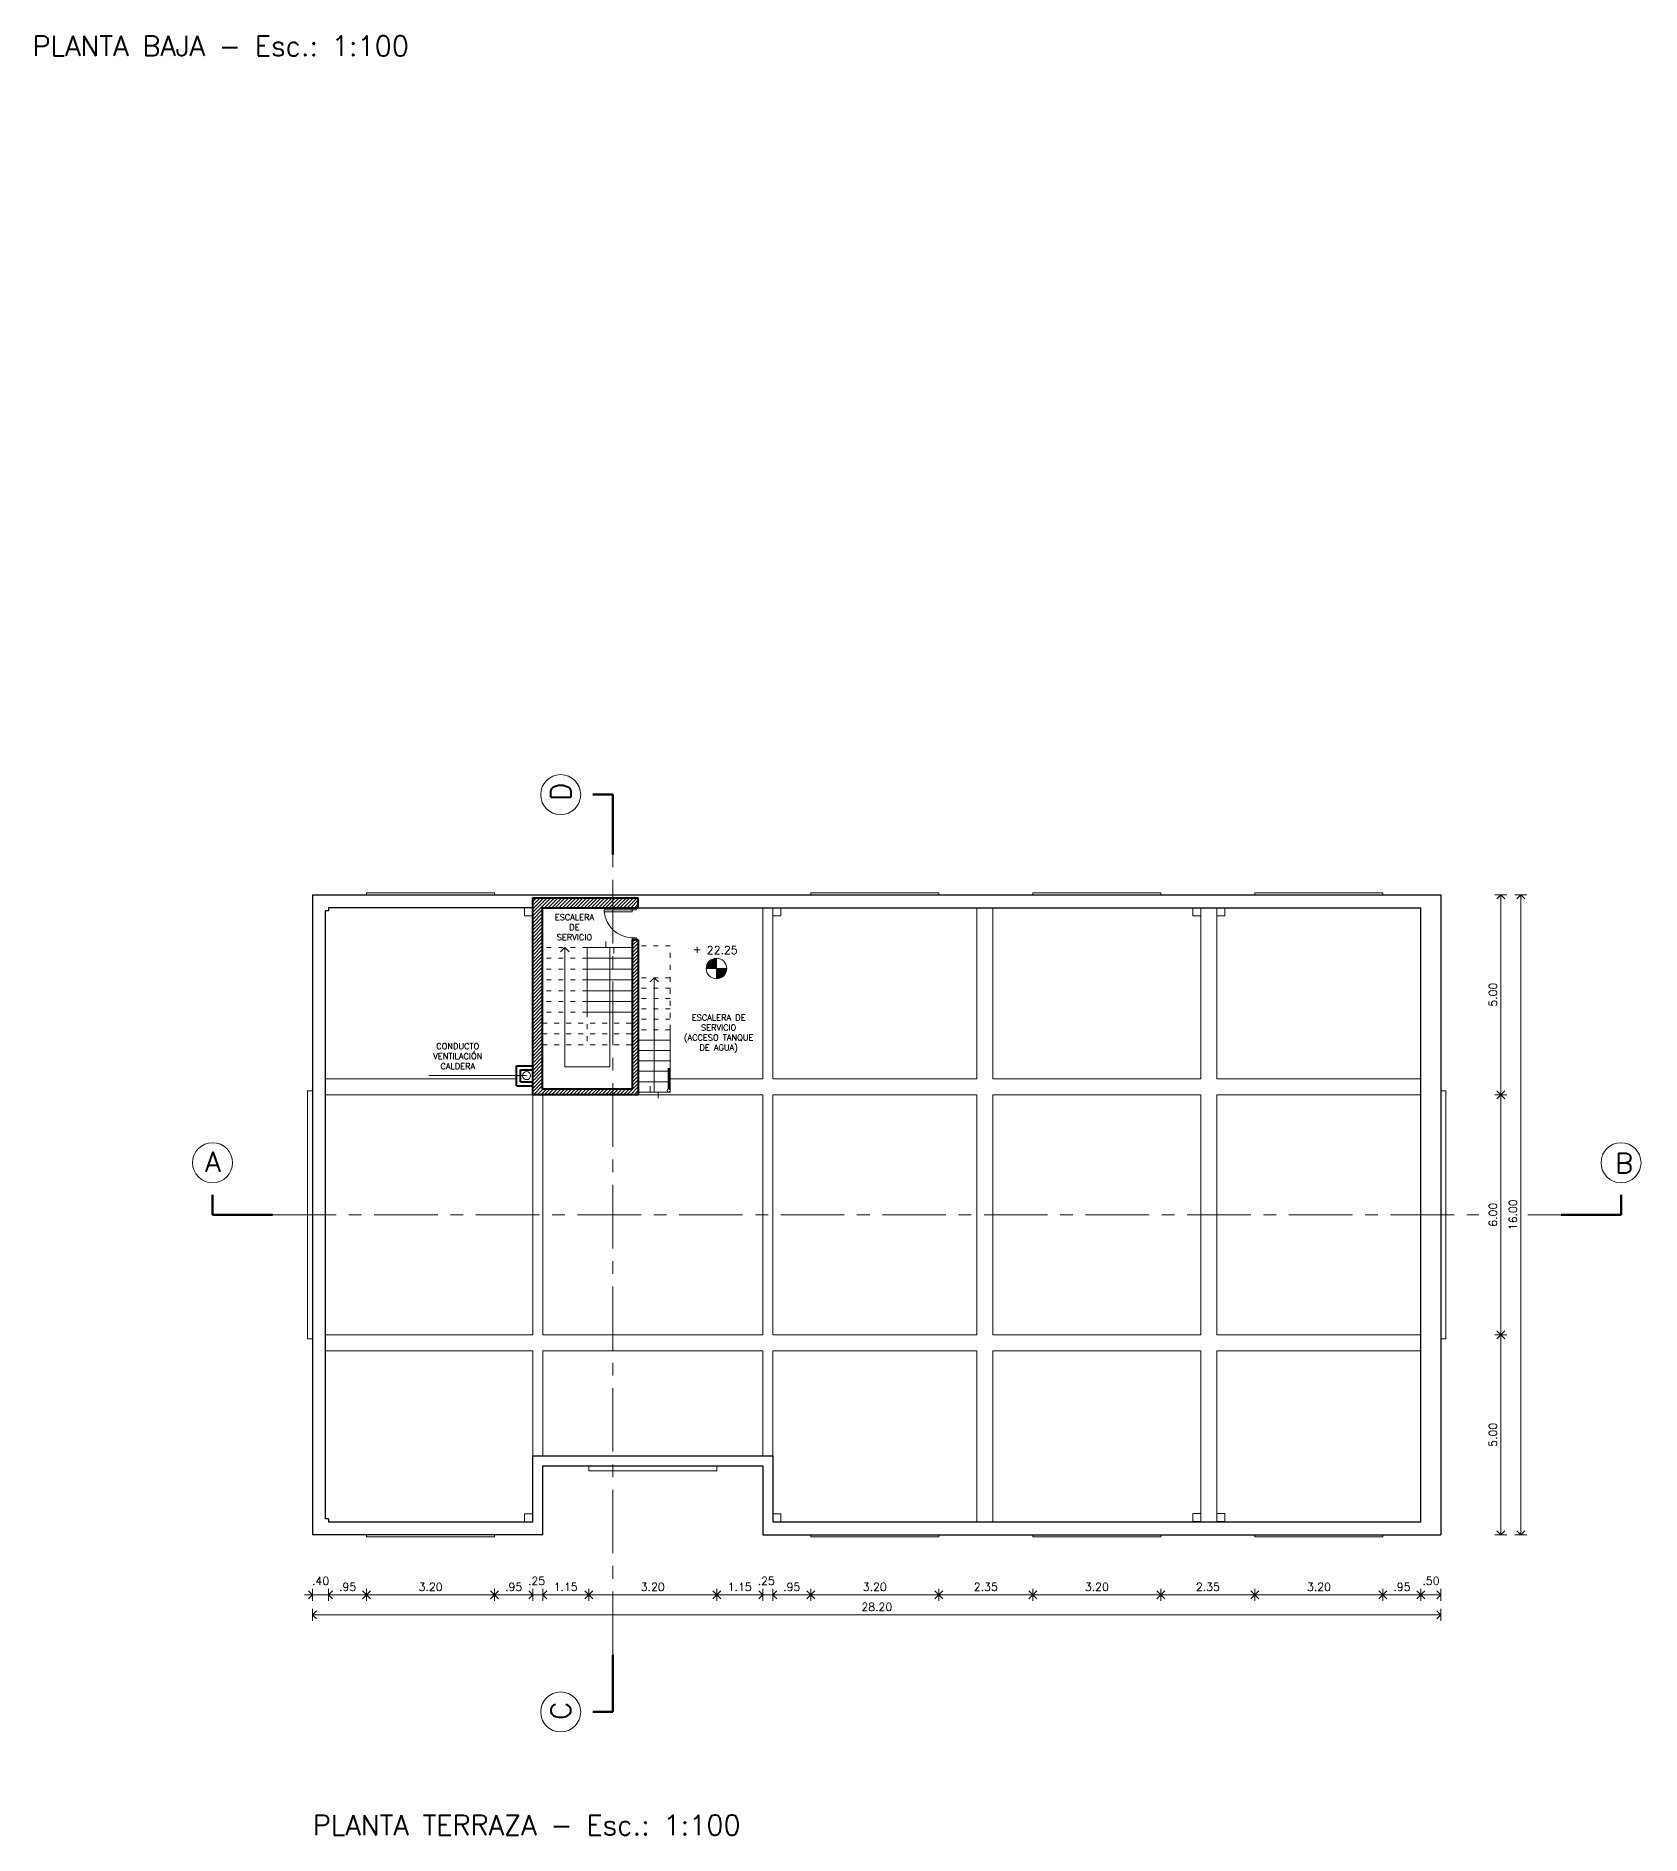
# Model space of a CAD drawing. Extents: x 1018 to 1352, y -109 to 175.
# Drawn here: x 1022.73 to 1062.85, y 55.78 to 100.74 of the extents above; entities that cross this region are included whole.
import ezdxf

# ---------------------------------------------------------------- set-up
doc = ezdxf.new("R2010")
doc.units = 0
doc.header["$LTSCALE"] = 0.5
doc.linetypes.add('ACAD_ISO03W100', pattern=[30, 12, -18])
doc.linetypes.add('CENTER', pattern=[50.8, 31.75, -6.35, 6.35, -6.35])
doc.layers.get('0').update_dxf_attribs({"linetype": 'CONTINUOUS'})
doc.layers.get('Defpoints').update_dxf_attribs({"linetype": 'CONTINUOUS'})
for name, color, linetype, lineweight in [('Acotaciones', 9, 'CONTINUOUS', 9), ('Carpintería', 55, 'CONTINUOUS', 20), ('Detalles 01', 8, 'CONTINUOUS', 9), ('Muros corte', 7, 'CONTINUOUS', 40), ('Muros vista', 253, 'CONTINUOUS', 25), ('Pisos', 252, 'CONTINUOUS', 18), ('Proyección', 4, 'ACAD_ISO03W100', 18), ('Punta 01', 6, 'CONTINUOUS', 9), ('Punta 015', 64, 'CONTINUOUS', 13), ('Punta 02', 11, 'CONTINUOUS', 20), ('Punta 05', 52, 'CONTINUOUS', 50), ('Tratamiento pisos', 251, 'CONTINUOUS', 9), ('Vidrios', 147, 'CONTINUOUS', 13)]:
    doc.layers.add(name, color=color, linetype=linetype, lineweight=lineweight)
doc.styles.add('Texto 1.5 mm', font='simplex.shx', dxfattribs={"height": 0.15})
doc.styles.add('Texto 2 mm', font='simplex.shx', dxfattribs={"height": 0.2})
doc.styles.add('Texto 5 mm', font='simplex.shx', dxfattribs={"height": 0.5})
doc.dimstyles.new('Primera línea', dxfattribs={"dimscale": 0, "dimtxt": 0.2, "dimasz": 0.2, "dimexe": 0.15, "dimexo": 0, "dimgap": 0.1, "dimtad": 1, "dimzin": 4, "dimdsep": 46, "dimtxsty": 'Texto 2 mm', "dimblk": 'OPEN90', "dimcen": 2.5, "dimclrd": 256, "dimclre": 256, "dimclrt": 256, "dimadec": 0, "dimazin": 0, "dimtfac": 1, "dimtmove": 2, "dimatfit": 3, "dimldrblk": 'OPEN90', "dimfxl": 1, "dimtolj": 1, "dimtzin": 0, "dimlwd": -1, "dimlwe": -1, "dimarcsym": 0})
doc.dimstyles.new('Segunda línea', dxfattribs={"dimscale": 0, "dimtxt": 0.2, "dimasz": 0.2, "dimexe": 0.15, "dimexo": 0.5, "dimgap": 0.1, "dimtad": 1, "dimzin": 4, "dimdsep": 46, "dimtxsty": 'Texto 2 mm', "dimblk": 'OPEN90', "dimcen": 2.5, "dimclrd": 256, "dimclre": 256, "dimclrt": 256, "dimadec": 0, "dimazin": 0, "dimtfac": 1, "dimtmove": 2, "dimatfit": 3, "dimldrblk": 'OPEN90', "dimfxl": 1, "dimtolj": 1, "dimtzin": 0, "dimlwd": -1, "dimlwe": -1, "dimarcsym": 0})

# ---------------------------------------------------------------- blocks, each defined once
blk = doc.blocks.new('_Open90')
at = {"color": 0, "linetype": 'ByBlock', "lineweight": -2}
for p, q in [((0, 0), (-1, 0)), ((-0.5, 0.5), (0, 0)), ((0, 0), (-0.5, -0.5))]:
    blk.add_line(p, q, dxfattribs=at)
blk = doc.blocks.new('*D53')
at = {"layer": 'Acotaciones', "transparency": 16777216}
for p, q in [((1059.196, 68.28), (1059.496, 68.28)), ((1059.346, 63.48), (1059.346, 68.08)), ((1059.196, 63.28), (1059.496, 63.28))]:
    blk.add_line(p, q, dxfattribs=at)
at = {"layer": 'Defpoints', "color": 0, "transparency": 16777216}
for p in [(1059.196, 68.28), (1059.346, 68.28), (1059.196, 63.28)]:
    blk.add_point(p, dxfattribs=at)
at = {"layer": 'Acotaciones', "transparency": 16777216, "xscale": 0.2, "yscale": 0.2, "zscale": 0.2}
for p, rotation in [((1059.346, 68.28), 90), ((1059.346, 63.28), 270)]:
    blk.add_blockref('_Open90', p, dxfattribs=dict(at, rotation=rotation))
at = {"layer": 'Acotaciones', "transparency": 16777216, "insert": (1059.146, 65.78), "char_height": 0.2, "attachment_point": 5, "rotation": 90, "style": 'Texto 2 mm'}
blk.add_mtext('\\A1;5.00', dxfattribs=at)
blk = doc.blocks.new('*D54')
at = {"layer": 'Acotaciones', "transparency": 16777216}
for p, q in [((1059.196, 74.28), (1059.496, 74.28)), ((1059.346, 68.48), (1059.346, 74.08)), ((1059.196, 68.28), (1059.496, 68.28))]:
    blk.add_line(p, q, dxfattribs=at)
at = {"layer": 'Defpoints', "color": 0, "transparency": 16777216}
for p in [(1059.196, 74.28), (1059.346, 74.28), (1059.196, 68.28)]:
    blk.add_point(p, dxfattribs=at)
at = {"layer": 'Acotaciones', "transparency": 16777216, "xscale": 0.2, "yscale": 0.2, "zscale": 0.2}
for p, rotation in [((1059.346, 74.28), 90), ((1059.346, 68.28), 270)]:
    blk.add_blockref('_Open90', p, dxfattribs=dict(at, rotation=rotation))
at = {"layer": 'Acotaciones', "transparency": 16777216, "insert": (1059.146, 71.28), "char_height": 0.2, "attachment_point": 5, "rotation": 90, "style": 'Texto 2 mm'}
blk.add_mtext('\\A1;6.00', dxfattribs=at)
blk = doc.blocks.new('*D55')
at = {"layer": 'Acotaciones', "transparency": 16777216}
for p, q in [((1059.196, 79.28), (1059.496, 79.28)), ((1059.346, 74.48), (1059.346, 79.08)), ((1059.196, 74.28), (1059.496, 74.28))]:
    blk.add_line(p, q, dxfattribs=at)
at = {"layer": 'Defpoints', "color": 0, "transparency": 16777216}
for p in [(1059.196, 79.28), (1059.346, 79.28), (1059.196, 74.28)]:
    blk.add_point(p, dxfattribs=at)
at = {"layer": 'Acotaciones', "transparency": 16777216, "xscale": 0.2, "yscale": 0.2, "zscale": 0.2}
for p, rotation in [((1059.346, 79.28), 90), ((1059.346, 74.28), 270)]:
    blk.add_blockref('_Open90', p, dxfattribs=dict(at, rotation=rotation))
at = {"layer": 'Acotaciones', "transparency": 16777216, "insert": (1059.146, 76.78), "char_height": 0.2, "attachment_point": 5, "rotation": 90, "style": 'Texto 2 mm'}
blk.add_mtext('\\A1;5.00', dxfattribs=at)
blk = doc.blocks.new('*D56')
at = {"layer": 'Acotaciones', "transparency": 16777216}
for p, q in [((1059.696, 79.28), (1059.996, 79.28)), ((1059.846, 63.48), (1059.846, 79.08)), ((1059.696, 63.28), (1059.996, 63.28))]:
    blk.add_line(p, q, dxfattribs=at)
at = {"layer": 'Defpoints', "color": 0, "transparency": 16777216}
for p in [(1059.196, 79.28), (1059.846, 79.28), (1059.196, 63.28)]:
    blk.add_point(p, dxfattribs=at)
at = {"layer": 'Acotaciones', "transparency": 16777216, "xscale": 0.2, "yscale": 0.2, "zscale": 0.2}
for p, rotation in [((1059.846, 79.28), 90), ((1059.846, 63.28), 270)]:
    blk.add_blockref('_Open90', p, dxfattribs=dict(at, rotation=rotation))
at = {"layer": 'Acotaciones', "transparency": 16777216, "insert": (1059.646, 71.28), "char_height": 0.2, "attachment_point": 5, "rotation": 90, "style": 'Texto 2 mm'}
blk.add_mtext('\\A1;16.00', dxfattribs=at)
blk = doc.blocks.new('*D57')
at = {"layer": 'Acotaciones', "transparency": 16777216}
for p, q in [((1030.046, 61.93), (1030.046, 61.63)), ((1030.246, 61.78), (1030.796, 61.78)), ((1030.996, 61.93), (1030.996, 61.63))]:
    blk.add_line(p, q, dxfattribs=at)
at = {"layer": 'Defpoints', "color": 0, "transparency": 16777216}
for p in [(1030.046, 61.93), (1030.996, 61.93), (1030.996, 61.78)]:
    blk.add_point(p, dxfattribs=at)
at = {"layer": 'Acotaciones', "transparency": 16777216, "xscale": 0.2, "yscale": 0.2, "zscale": 0.2, "rotation": 180}
blk.add_blockref('_Open90', (1030.046, 61.78), dxfattribs=at)
at = {"layer": 'Acotaciones', "transparency": 16777216, "xscale": 0.2, "yscale": 0.2, "zscale": 0.2}
blk.add_blockref('_Open90', (1030.996, 61.78), dxfattribs=at)
at = {"layer": 'Acotaciones', "transparency": 16777216, "insert": (1030.521, 61.98), "char_height": 0.2, "attachment_point": 5, "style": 'Texto 2 mm'}
blk.add_mtext('\\A1;.95', dxfattribs=at)
blk = doc.blocks.new('*D58')
at = {"layer": 'Acotaciones', "transparency": 16777216}
for p, q in [((1030.996, 61.93), (1030.996, 61.63)), ((1031.196, 61.78), (1033.996, 61.78)), ((1034.196, 61.93), (1034.196, 61.63))]:
    blk.add_line(p, q, dxfattribs=at)
at = {"layer": 'Defpoints', "color": 0, "transparency": 16777216}
for p in [(1030.996, 61.93), (1034.196, 61.93), (1034.196, 61.78)]:
    blk.add_point(p, dxfattribs=at)
at = {"layer": 'Acotaciones', "transparency": 16777216, "xscale": 0.2, "yscale": 0.2, "zscale": 0.2, "rotation": 180}
blk.add_blockref('_Open90', (1030.996, 61.78), dxfattribs=at)
at = {"layer": 'Acotaciones', "transparency": 16777216, "xscale": 0.2, "yscale": 0.2, "zscale": 0.2}
blk.add_blockref('_Open90', (1034.196, 61.78), dxfattribs=at)
at = {"layer": 'Acotaciones', "transparency": 16777216, "insert": (1032.596, 61.98), "char_height": 0.2, "attachment_point": 5, "style": 'Texto 2 mm'}
blk.add_mtext('\\A1;3.20', dxfattribs=at)
blk = doc.blocks.new('*D59')
at = {"layer": 'Acotaciones', "transparency": 16777216}
for p, q in [((1034.196, 61.93), (1034.196, 61.63)), ((1034.396, 61.78), (1034.946, 61.78)), ((1035.146, 61.93), (1035.146, 61.63))]:
    blk.add_line(p, q, dxfattribs=at)
at = {"layer": 'Defpoints', "color": 0, "transparency": 16777216}
for p in [(1034.196, 61.93), (1035.146, 61.93), (1035.146, 61.78)]:
    blk.add_point(p, dxfattribs=at)
at = {"layer": 'Acotaciones', "transparency": 16777216, "xscale": 0.2, "yscale": 0.2, "zscale": 0.2, "rotation": 180}
blk.add_blockref('_Open90', (1034.196, 61.78), dxfattribs=at)
at = {"layer": 'Acotaciones', "transparency": 16777216, "xscale": 0.2, "yscale": 0.2, "zscale": 0.2}
blk.add_blockref('_Open90', (1035.146, 61.78), dxfattribs=at)
at = {"layer": 'Acotaciones', "transparency": 16777216, "insert": (1034.671, 61.98), "char_height": 0.2, "attachment_point": 5, "style": 'Texto 2 mm'}
blk.add_mtext('\\A1;.95', dxfattribs=at)
blk = doc.blocks.new('*D60')
at = {"layer": 'Acotaciones', "transparency": 16777216}
for p, q in [((1035.396, 61.93), (1035.396, 61.63)), ((1035.596, 61.78), (1036.346, 61.78)), ((1036.546, 61.93), (1036.546, 61.63))]:
    blk.add_line(p, q, dxfattribs=at)
at = {"layer": 'Defpoints', "color": 0, "transparency": 16777216}
for p in [(1035.396, 61.93), (1036.546, 61.93), (1036.546, 61.78)]:
    blk.add_point(p, dxfattribs=at)
at = {"layer": 'Acotaciones', "transparency": 16777216, "xscale": 0.2, "yscale": 0.2, "zscale": 0.2, "rotation": 180}
blk.add_blockref('_Open90', (1035.396, 61.78), dxfattribs=at)
at = {"layer": 'Acotaciones', "transparency": 16777216, "xscale": 0.2, "yscale": 0.2, "zscale": 0.2}
blk.add_blockref('_Open90', (1036.546, 61.78), dxfattribs=at)
at = {"layer": 'Acotaciones', "transparency": 16777216, "insert": (1035.971, 61.98), "char_height": 0.2, "attachment_point": 5, "style": 'Texto 2 mm'}
blk.add_mtext('\\A1;1.15', dxfattribs=at)
blk = doc.blocks.new('*D61')
at = {"layer": 'Acotaciones', "transparency": 16777216}
for p, q in [((1036.546, 61.93), (1036.546, 61.63)), ((1036.746, 61.78), (1039.546, 61.78)), ((1039.746, 61.93), (1039.746, 61.63))]:
    blk.add_line(p, q, dxfattribs=at)
at = {"layer": 'Defpoints', "color": 0, "transparency": 16777216}
for p in [(1036.546, 61.93), (1039.746, 61.93), (1039.746, 61.78)]:
    blk.add_point(p, dxfattribs=at)
at = {"layer": 'Acotaciones', "transparency": 16777216, "xscale": 0.2, "yscale": 0.2, "zscale": 0.2, "rotation": 180}
blk.add_blockref('_Open90', (1036.546, 61.78), dxfattribs=at)
at = {"layer": 'Acotaciones', "transparency": 16777216, "xscale": 0.2, "yscale": 0.2, "zscale": 0.2}
blk.add_blockref('_Open90', (1039.746, 61.78), dxfattribs=at)
at = {"layer": 'Acotaciones', "transparency": 16777216, "insert": (1038.146, 61.98), "char_height": 0.2, "attachment_point": 5, "style": 'Texto 2 mm'}
blk.add_mtext('\\A1;3.20', dxfattribs=at)
blk = doc.blocks.new('*D62')
at = {"layer": 'Acotaciones', "transparency": 16777216}
for p, q in [((1039.746, 61.93), (1039.746, 61.63)), ((1039.946, 61.78), (1040.696, 61.78)), ((1040.896, 61.93), (1040.896, 61.63))]:
    blk.add_line(p, q, dxfattribs=at)
at = {"layer": 'Defpoints', "color": 0, "transparency": 16777216}
for p in [(1039.746, 61.93), (1040.896, 61.93), (1040.896, 61.78)]:
    blk.add_point(p, dxfattribs=at)
at = {"layer": 'Acotaciones', "transparency": 16777216, "xscale": 0.2, "yscale": 0.2, "zscale": 0.2, "rotation": 180}
blk.add_blockref('_Open90', (1039.746, 61.78), dxfattribs=at)
at = {"layer": 'Acotaciones', "transparency": 16777216, "xscale": 0.2, "yscale": 0.2, "zscale": 0.2}
blk.add_blockref('_Open90', (1040.896, 61.78), dxfattribs=at)
at = {"layer": 'Acotaciones', "transparency": 16777216, "insert": (1040.321, 61.98), "char_height": 0.2, "attachment_point": 5, "style": 'Texto 2 mm'}
blk.add_mtext('\\A1;1.15', dxfattribs=at)
blk = doc.blocks.new('*D63')
at = {"layer": 'Acotaciones', "transparency": 16777216}
for p, q in [((1041.146, 61.93), (1041.146, 61.63)), ((1041.346, 61.78), (1041.896, 61.78)), ((1042.096, 61.93), (1042.096, 61.63))]:
    blk.add_line(p, q, dxfattribs=at)
at = {"layer": 'Defpoints', "color": 0, "transparency": 16777216}
for p in [(1041.146, 61.93), (1042.096, 61.93), (1042.096, 61.78)]:
    blk.add_point(p, dxfattribs=at)
at = {"layer": 'Acotaciones', "transparency": 16777216, "xscale": 0.2, "yscale": 0.2, "zscale": 0.2, "rotation": 180}
blk.add_blockref('_Open90', (1041.146, 61.78), dxfattribs=at)
at = {"layer": 'Acotaciones', "transparency": 16777216, "xscale": 0.2, "yscale": 0.2, "zscale": 0.2}
blk.add_blockref('_Open90', (1042.096, 61.78), dxfattribs=at)
at = {"layer": 'Acotaciones', "transparency": 16777216, "insert": (1041.621, 61.98), "char_height": 0.2, "attachment_point": 5, "style": 'Texto 2 mm'}
blk.add_mtext('\\A1;.95', dxfattribs=at)
blk = doc.blocks.new('*D64')
at = {"layer": 'Acotaciones', "transparency": 16777216}
for p, q in [((1042.096, 61.93), (1042.096, 61.63)), ((1042.296, 61.78), (1045.096, 61.78)), ((1045.296, 61.93), (1045.296, 61.63))]:
    blk.add_line(p, q, dxfattribs=at)
at = {"layer": 'Defpoints', "color": 0, "transparency": 16777216}
for p in [(1042.096, 61.93), (1045.296, 61.93), (1045.296, 61.78)]:
    blk.add_point(p, dxfattribs=at)
at = {"layer": 'Acotaciones', "transparency": 16777216, "xscale": 0.2, "yscale": 0.2, "zscale": 0.2, "rotation": 180}
blk.add_blockref('_Open90', (1042.096, 61.78), dxfattribs=at)
at = {"layer": 'Acotaciones', "transparency": 16777216, "xscale": 0.2, "yscale": 0.2, "zscale": 0.2}
blk.add_blockref('_Open90', (1045.296, 61.78), dxfattribs=at)
at = {"layer": 'Acotaciones', "transparency": 16777216, "insert": (1043.696, 61.98), "char_height": 0.2, "attachment_point": 5, "style": 'Texto 2 mm'}
blk.add_mtext('\\A1;3.20', dxfattribs=at)
blk = doc.blocks.new('*D65')
at = {"layer": 'Acotaciones', "transparency": 16777216}
for p, q in [((1045.296, 61.93), (1045.296, 61.63)), ((1045.496, 61.78), (1047.446, 61.78)), ((1047.646, 61.93), (1047.646, 61.63))]:
    blk.add_line(p, q, dxfattribs=at)
at = {"layer": 'Defpoints', "color": 0, "transparency": 16777216}
for p in [(1045.296, 61.93), (1047.646, 61.93), (1047.646, 61.78)]:
    blk.add_point(p, dxfattribs=at)
at = {"layer": 'Acotaciones', "transparency": 16777216, "xscale": 0.2, "yscale": 0.2, "zscale": 0.2, "rotation": 180}
blk.add_blockref('_Open90', (1045.296, 61.78), dxfattribs=at)
at = {"layer": 'Acotaciones', "transparency": 16777216, "xscale": 0.2, "yscale": 0.2, "zscale": 0.2}
blk.add_blockref('_Open90', (1047.646, 61.78), dxfattribs=at)
at = {"layer": 'Acotaciones', "transparency": 16777216, "insert": (1046.471, 61.98), "char_height": 0.2, "attachment_point": 5, "style": 'Texto 2 mm'}
blk.add_mtext('\\A1;2.35', dxfattribs=at)
blk = doc.blocks.new('*D66')
at = {"layer": 'Acotaciones', "transparency": 16777216}
for p, q in [((1047.646, 61.93), (1047.646, 61.63)), ((1047.846, 61.78), (1050.646, 61.78)), ((1050.846, 61.93), (1050.846, 61.63))]:
    blk.add_line(p, q, dxfattribs=at)
at = {"layer": 'Defpoints', "color": 0, "transparency": 16777216}
for p in [(1047.646, 61.93), (1050.846, 61.93), (1050.846, 61.78)]:
    blk.add_point(p, dxfattribs=at)
at = {"layer": 'Acotaciones', "transparency": 16777216, "xscale": 0.2, "yscale": 0.2, "zscale": 0.2, "rotation": 180}
blk.add_blockref('_Open90', (1047.646, 61.78), dxfattribs=at)
at = {"layer": 'Acotaciones', "transparency": 16777216, "xscale": 0.2, "yscale": 0.2, "zscale": 0.2}
blk.add_blockref('_Open90', (1050.846, 61.78), dxfattribs=at)
at = {"layer": 'Acotaciones', "transparency": 16777216, "insert": (1049.246, 61.98), "char_height": 0.2, "attachment_point": 5, "style": 'Texto 2 mm'}
blk.add_mtext('\\A1;3.20', dxfattribs=at)
blk = doc.blocks.new('*D67')
at = {"layer": 'Acotaciones', "transparency": 16777216}
for p, q in [((1053.196, 61.93), (1053.196, 61.63)), ((1053.396, 61.78), (1056.196, 61.78)), ((1056.396, 61.93), (1056.396, 61.63))]:
    blk.add_line(p, q, dxfattribs=at)
at = {"layer": 'Defpoints', "color": 0, "transparency": 16777216}
for p in [(1053.196, 61.93), (1056.396, 61.93), (1056.396, 61.78)]:
    blk.add_point(p, dxfattribs=at)
at = {"layer": 'Acotaciones', "transparency": 16777216, "xscale": 0.2, "yscale": 0.2, "zscale": 0.2, "rotation": 180}
blk.add_blockref('_Open90', (1053.196, 61.78), dxfattribs=at)
at = {"layer": 'Acotaciones', "transparency": 16777216, "xscale": 0.2, "yscale": 0.2, "zscale": 0.2}
blk.add_blockref('_Open90', (1056.396, 61.78), dxfattribs=at)
at = {"layer": 'Acotaciones', "transparency": 16777216, "insert": (1054.796, 61.98), "char_height": 0.2, "attachment_point": 5, "style": 'Texto 2 mm'}
blk.add_mtext('\\A1;3.20', dxfattribs=at)
blk = doc.blocks.new('*D68')
at = {"layer": 'Acotaciones', "transparency": 16777216}
for p, q in [((1056.396, 61.93), (1056.396, 61.63)), ((1056.596, 61.78), (1057.146, 61.78)), ((1057.346, 61.93), (1057.346, 61.63))]:
    blk.add_line(p, q, dxfattribs=at)
at = {"layer": 'Defpoints', "color": 0, "transparency": 16777216}
for p in [(1056.396, 61.93), (1057.346, 61.93), (1057.346, 61.78)]:
    blk.add_point(p, dxfattribs=at)
at = {"layer": 'Acotaciones', "transparency": 16777216, "xscale": 0.2, "yscale": 0.2, "zscale": 0.2, "rotation": 180}
blk.add_blockref('_Open90', (1056.396, 61.78), dxfattribs=at)
at = {"layer": 'Acotaciones', "transparency": 16777216, "xscale": 0.2, "yscale": 0.2, "zscale": 0.2}
blk.add_blockref('_Open90', (1057.346, 61.78), dxfattribs=at)
at = {"layer": 'Acotaciones', "transparency": 16777216, "insert": (1056.871, 61.98), "char_height": 0.2, "attachment_point": 5, "style": 'Texto 2 mm'}
blk.add_mtext('\\A1;.95', dxfattribs=at)
blk = doc.blocks.new('*D69')
at = {"layer": 'Acotaciones', "transparency": 16777216}
for p, q in [((1029.646, 61.43), (1029.646, 61.13)), ((1029.846, 61.28), (1057.646, 61.28)), ((1057.846, 61.43), (1057.846, 61.13))]:
    blk.add_line(p, q, dxfattribs=at)
at = {"layer": 'Defpoints', "color": 0, "transparency": 16777216}
for p in [(1029.646, 61.93), (1057.846, 61.93), (1057.846, 61.28)]:
    blk.add_point(p, dxfattribs=at)
at = {"layer": 'Acotaciones', "transparency": 16777216, "xscale": 0.2, "yscale": 0.2, "zscale": 0.2, "rotation": 180}
blk.add_blockref('_Open90', (1029.646, 61.28), dxfattribs=at)
at = {"layer": 'Acotaciones', "transparency": 16777216, "xscale": 0.2, "yscale": 0.2, "zscale": 0.2}
blk.add_blockref('_Open90', (1057.846, 61.28), dxfattribs=at)
at = {"layer": 'Acotaciones', "transparency": 16777216, "insert": (1043.746, 61.48), "char_height": 0.2, "attachment_point": 5, "style": 'Texto 2 mm'}
blk.add_mtext('\\A1;28.20', dxfattribs=at)
blk = doc.blocks.new('*D70')
at = {"layer": 'Acotaciones', "transparency": 16777216}
for p, q in [((1050.846, 61.93), (1050.846, 61.63)), ((1051.046, 61.78), (1052.996, 61.78)), ((1053.196, 61.93), (1053.196, 61.63))]:
    blk.add_line(p, q, dxfattribs=at)
at = {"layer": 'Defpoints', "color": 0, "transparency": 16777216}
for p in [(1050.846, 61.93), (1053.196, 61.93), (1053.196, 61.78)]:
    blk.add_point(p, dxfattribs=at)
at = {"layer": 'Acotaciones', "transparency": 16777216, "xscale": 0.2, "yscale": 0.2, "zscale": 0.2, "rotation": 180}
blk.add_blockref('_Open90', (1050.846, 61.78), dxfattribs=at)
at = {"layer": 'Acotaciones', "transparency": 16777216, "xscale": 0.2, "yscale": 0.2, "zscale": 0.2}
blk.add_blockref('_Open90', (1053.196, 61.78), dxfattribs=at)
at = {"layer": 'Acotaciones', "transparency": 16777216, "insert": (1052.021, 61.98), "char_height": 0.2, "attachment_point": 5, "style": 'Texto 2 mm'}
blk.add_mtext('\\A1;2.35', dxfattribs=at)

msp = doc.modelspace()

# ---------------------------------------------------------------- hatches: boundary and pattern name
at = {"layer": 'Detalles 01'}
h = msp.add_hatch(dxfattribs=at)
h.set_pattern_fill('ANSI31,_O', color=256, scale=0.02)
h.set_pattern_definition([(45, (0, 0), (-0.0449012806, 0.0449012806), [])])
h.paths.add_polyline_path([(1035.386, 78.955), (1037.146, 78.955), (1037.146, 79.205), (1035.146, 79.205), (1035.146, 74.28), (1037.146, 74.28), (1037.146, 74.43), (1035.386, 74.43)])
h.paths.add_polyline_path([(1037.786, 78.955), (1037.786, 79.205), (1037.146, 79.205), (1037.146, 78.955)])
h.paths.add_polyline_path([(1037.786, 78.155), (1037.636, 78.155), (1037.636, 74.43), (1037.146, 74.43), (1037.146, 74.28), (1037.786, 74.28)])
at = {"layer": 'Vidrios', "linetype": 'Continuous'}
h = msp.add_hatch(color=256, dxfattribs=at)
h.paths.add_polyline_path([(1039.739, 77.691, 0.414214), (1039.483, 77.435), (1039.739, 77.435)])
h.paths.add_polyline_path([(1039.996, 77.435), (1039.739, 77.435), (1039.739, 77.178, 0.414214)])

# ---------------------------------------------------------------- linework, layer by layer
at = {"layer": 'Acotaciones'}
for p, q in [((1038.586, 74.345), (1038.586, 75.905)), ((1030.046, 61.78), (1029.446, 61.78)), ((1029.546, 61.88), (1029.646, 61.78)), ((1029.646, 61.78), (1029.546, 61.68)), ((1029.646, 61.93), (1029.646, 61.63)), ((1035.146, 61.78), (1035.646, 61.78)), ((1040.646, 61.78), (1041.146, 61.78)), ((1057.346, 61.93), (1057.346, 61.63)), ((1057.346, 61.78), (1057.446, 61.88)), ((1057.346, 61.78), (1057.846, 61.78)), ((1057.446, 61.68), (1057.346, 61.78)), ((1057.846, 61.78), (1057.746, 61.88)), ((1057.746, 61.68), (1057.846, 61.78)), ((1057.846, 61.93), (1057.846, 61.63))]:
    msp.add_line(p, q, dxfattribs=at)
at = {"layer": 'Carpintería'}
for p, q in [((1030.996, 79.33), (1034.196, 79.33)), ((1030.996, 79.33), (1030.996, 79.28)), ((1034.196, 79.33), (1034.196, 79.28)), ((1042.096, 79.33), (1045.296, 79.33)), ((1042.096, 79.33), (1042.096, 79.28)), ((1045.296, 79.33), (1045.296, 79.28)), ((1047.646, 79.33), (1050.846, 79.33)), ((1047.646, 79.33), (1047.646, 79.28)), ((1050.846, 79.33), (1050.846, 79.28)), ((1053.196, 79.33), (1056.396, 79.33)), ((1053.196, 79.33), (1053.196, 79.28)), ((1056.396, 79.33), (1056.396, 79.28)), ((1037.636, 78.905), (1036.936, 78.905)), ((1036.936, 78.905), (1036.936, 78.855)), ((1036.936, 78.855), (1037.636, 78.855)), ((1037.636, 78.905), (1037.636, 78.955)), ((1037.736, 78.905), (1037.636, 78.905)), ((1037.636, 78.855), (1037.636, 78.905)), ((1037.736, 78.905), (1037.736, 78.955)), ((1037.636, 78.205), (1037.736, 78.205)), ((1037.636, 78.205), (1037.636, 78.155)), ((1037.736, 78.205), (1037.736, 78.155)), ((1029.521, 74.38), (1029.521, 68.18)), ((1029.521, 74.38), (1029.646, 74.38)), ((1057.971, 74.38), (1057.846, 74.38)), ((1057.971, 74.38), (1057.971, 68.18)), ((1029.521, 68.18), (1029.646, 68.18)), ((1057.971, 68.18), (1057.846, 68.18)), ((1036.546, 64.88), (1036.546, 65.005)), ((1039.746, 64.88), (1036.546, 64.88)), ((1039.746, 64.88), (1039.746, 65.005)), ((1030.996, 63.23), (1030.996, 63.28)), ((1034.196, 63.23), (1030.996, 63.23)), ((1034.196, 63.23), (1034.196, 63.28)), ((1042.096, 63.23), (1042.096, 63.28)), ((1042.096, 63.23), (1045.296, 63.23)), ((1045.296, 63.23), (1045.296, 63.28)), ((1047.646, 63.23), (1047.646, 63.28)), ((1047.646, 63.23), (1050.846, 63.23)), ((1050.846, 63.23), (1050.846, 63.28)), ((1053.196, 63.23), (1053.196, 63.28)), ((1053.196, 63.23), (1056.396, 63.23)), ((1056.396, 63.23), (1056.396, 63.28))]:
    msp.add_line(p, q, dxfattribs=at)
at = {"layer": 'Detalles 01', "linetype": 'CENTER', "ltscale": 0.1}
for p, q in [((1037.146, 60.28), (1037.146, 80.28)), ((1028.646, 71.28), (1058.796, 71.28)), ((1060.014, 71.28), (1060.846, 71.28))]:
    msp.add_line(p, q, dxfattribs=at)
at = {"layer": 'Detalles 01'}
for p, q in [((1035.842, 77.854), (1035.948, 77.96)), ((1035.948, 77.96), (1035.948, 74.98)), ((1036.054, 77.854), (1035.948, 77.96)), ((1036.973, 78.11), (1036.973, 77.96)), ((1037.073, 77.96), (1037.073, 74.98)), ((1037.173, 77.96), (1037.173, 77.81)), ((1038.08, 77.099), (1038.186, 77.205)), ((1038.186, 74.345), (1038.186, 77.205)), ((1038.292, 77.099), (1038.186, 77.205)), ((1034.995, 74.757), (1032.548, 74.757)), ((1035.948, 74.98), (1037.073, 74.98)), ((1038.531, 74.422), (1038.531, 74.945)), ((1038.561, 74.422), (1038.561, 74.945)), ((1038.086, 74.345), (1038.086, 74.495)), ((1038.286, 74.195), (1038.286, 74.345))]:
    msp.add_line(p, q, dxfattribs=at)
msp.add_circle((1038.546, 74.385), 0.04, dxfattribs=at)
msp.add_arc((1037.637, 78.909), 0.703, 184.3593, 269.8829, dxfattribs=at)
at = {"layer": 'Muros corte'}
for p, q in [((1035.146, 79.205), (1037.786, 79.205)), ((1035.146, 74.28), (1035.146, 79.205)), ((1037.786, 78.955), (1037.786, 79.205)), ((1035.386, 78.955), (1037.786, 78.955)), ((1035.386, 78.955), (1035.386, 74.43)), ((1037.636, 78.155), (1037.636, 74.43)), ((1037.786, 78.155), (1037.636, 78.155)), ((1037.786, 78.155), (1037.786, 74.28)), ((1034.746, 75.005), (1035.146, 75.005)), ((1034.746, 74.505), (1034.746, 75.005)), ((1034.846, 74.905), (1035.146, 74.905)), ((1034.846, 74.605), (1034.846, 74.905)), ((1034.746, 74.505), (1035.146, 74.505)), ((1034.846, 74.605), (1035.146, 74.605)), ((1037.786, 74.28), (1035.146, 74.28)), ((1035.386, 74.43), (1037.636, 74.43))]:
    msp.add_line(p, q, dxfattribs=at)
at = {"layer": 'Muros vista'}
for p, q in [((1029.646, 79.28), (1029.646, 63.28)), ((1029.646, 79.28), (1057.846, 79.28)), ((1057.846, 79.28), (1057.846, 63.28)), ((1029.971, 63.68), (1029.971, 78.88)), ((1030.046, 78.88), (1029.971, 78.88)), ((1035.146, 78.955), (1030.046, 78.955)), ((1030.046, 78.955), (1030.046, 78.88)), ((1037.786, 78.955), (1057.346, 78.955)), ((1057.346, 63.605), (1057.346, 78.955)), ((1035.146, 65.255), (1041.146, 65.255)), ((1035.146, 63.605), (1035.146, 65.255)), ((1041.146, 65.255), (1041.146, 63.605)), ((1035.396, 65.005), (1040.896, 65.005)), ((1035.396, 63.28), (1035.396, 65.005)), ((1040.896, 65.005), (1040.896, 63.28)), ((1030.046, 63.68), (1029.971, 63.68)), ((1030.046, 63.68), (1030.046, 63.605)), ((1030.046, 63.605), (1035.146, 63.605)), ((1041.146, 63.605), (1057.346, 63.605)), ((1035.396, 63.28), (1029.646, 63.28)), ((1040.896, 63.28), (1057.846, 63.28))]:
    msp.add_line(p, q, dxfattribs=at)
at = {"layer": 'Pisos'}
for p, q in [((1036.511, 77.96), (1036.511, 76.34)), ((1036.511, 77.96), (1037.636, 77.96)), ((1036.511, 77.69), (1037.636, 77.69)), ((1036.511, 77.42), (1037.636, 77.42)), ((1036.511, 77.15), (1037.636, 77.15)), ((1036.511, 76.88), (1037.636, 76.88)), ((1036.511, 76.61), (1037.636, 76.61)), ((1036.511, 76.34), (1037.636, 76.34)), ((1038.586, 75.645), (1037.786, 75.645)), ((1038.586, 75.385), (1037.786, 75.385)), ((1038.586, 75.125), (1037.786, 75.125)), ((1038.531, 74.865), (1037.786, 74.865)), ((1038.586, 74.865), (1038.561, 74.865)), ((1038.561, 74.865), (1038.586, 74.865)), ((1038.531, 74.605), (1037.786, 74.605)), ((1038.586, 74.345), (1037.786, 74.345)), ((1038.586, 74.605), (1038.561, 74.605)), ((1038.561, 74.605), (1038.586, 74.605))]:
    msp.add_line(p, q, dxfattribs=at)
at = {"layer": 'Proyección', "ltscale": 0.02}
for p, q in [((1036.511, 77.96), (1035.386, 77.96)), ((1038.586, 78.005), (1037.786, 78.005)), ((1038.586, 75.905), (1038.586, 78.005)), ((1036.511, 77.69), (1035.386, 77.69)), ((1036.511, 77.42), (1035.386, 77.42)), ((1036.511, 77.15), (1035.386, 77.15)), ((1038.586, 77.205), (1037.786, 77.205)), ((1038.586, 76.945), (1037.786, 76.945)), ((1036.511, 76.88), (1035.386, 76.88)), ((1036.511, 76.61), (1035.386, 76.61)), ((1038.586, 76.685), (1037.786, 76.685)), ((1036.511, 76.34), (1035.386, 76.34)), ((1035.386, 76.07), (1037.636, 76.07)), ((1036.511, 76.34), (1036.511, 75.535)), ((1038.586, 76.425), (1037.786, 76.425)), ((1038.586, 76.165), (1037.786, 76.165)), ((1035.386, 75.8), (1037.636, 75.8)), ((1038.586, 75.905), (1037.786, 75.905)), ((1035.386, 75.53), (1037.636, 75.53))]:
    msp.add_line(p, q, dxfattribs=at)
at = {"layer": 'Punta 01', "linetype": 'Continuous'}
for p, q in [((1039.178, 77.901), (1039.328, 77.901)), ((1039.253, 77.826), (1039.253, 77.976))]:
    msp.add_line(p, q, dxfattribs=at)
at = {"layer": 'Punta 015', "linetype": 'Continuous'}
for p, q in [((1039.483, 77.435), (1039.996, 77.435)), ((1039.739, 77.691), (1039.739, 77.178))]:
    msp.add_line(p, q, dxfattribs=at)
msp.add_circle((1039.739, 77.435), 0.257, dxfattribs=at)
at = {"layer": 'Punta 02'}
for points in [[(1034.946, 78.955), (1035.146, 78.955), (1035.146, 78.755), (1034.946, 78.755), (1034.946, 78.955)], [(1041.146, 78.955), (1041.346, 78.955), (1041.346, 78.755), (1041.146, 78.755), (1041.146, 78.955)], [(1051.646, 78.955), (1051.846, 78.955), (1051.846, 78.755), (1051.646, 78.755), (1051.646, 78.955)], [(1052.246, 78.955), (1052.446, 78.955), (1052.446, 78.755), (1052.246, 78.755), (1052.246, 78.955)], [(1034.946, 63.805), (1035.146, 63.805), (1035.146, 63.605), (1034.946, 63.605), (1034.946, 63.805)], [(1041.146, 63.805), (1041.346, 63.805), (1041.346, 63.605), (1041.146, 63.605), (1041.146, 63.805)], [(1051.646, 63.811), (1051.846, 63.811), (1051.846, 63.611), (1051.646, 63.611), (1051.646, 63.811)], [(1052.246, 63.811), (1052.446, 63.811), (1052.446, 63.611), (1052.246, 63.611), (1052.246, 63.811)]]:
    msp.add_lwpolyline(points, dxfattribs=at)
for centre, radius in [((1035.846, 81.78), 0.5), ((1034.995, 74.757), 0.1), ((1027.146, 72.58), 0.5), ((1062.346, 72.58), 0.5), ((1035.846, 58.855), 0.5)]:
    msp.add_circle(centre, radius, dxfattribs=at)
at = {"layer": 'Punta 05'}
for p, q in [((1037.146, 81.78), (1036.646, 81.78)), ((1037.146, 80.28), (1037.146, 81.78)), ((1027.146, 71.28), (1027.146, 71.78)), ((1062.346, 71.28), (1062.346, 71.78)), ((1028.646, 71.28), (1027.146, 71.28)), ((1060.846, 71.28), (1062.346, 71.28)), ((1037.146, 60.28), (1037.146, 58.855)), ((1037.146, 58.855), (1036.646, 58.855))]:
    msp.add_line(p, q, dxfattribs=at)
at = {"layer": 'Tratamiento pisos'}
for p, q in [((1040.896, 74.68), (1040.896, 78.955)), ((1041.146, 74.68), (1041.146, 78.955)), ((1046.246, 74.68), (1046.246, 78.955)), ((1046.646, 74.68), (1046.646, 78.955)), ((1051.846, 74.68), (1051.846, 78.955)), ((1052.246, 74.68), (1052.246, 78.955)), ((1029.971, 74.68), (1034.746, 74.68)), ((1038.586, 74.68), (1040.896, 74.68)), ((1041.146, 74.68), (1046.246, 74.68)), ((1046.646, 74.68), (1051.846, 74.68)), ((1052.246, 74.68), (1057.346, 74.68)), ((1029.971, 74.28), (1035.146, 74.28)), ((1035.146, 68.28), (1035.146, 74.28)), ((1035.396, 68.28), (1035.396, 74.28)), ((1037.786, 74.28), (1040.896, 74.28)), ((1040.896, 68.28), (1040.896, 74.28)), ((1041.146, 68.28), (1041.146, 74.28)), ((1041.146, 74.28), (1046.246, 74.28)), ((1046.246, 68.28), (1046.246, 74.28)), ((1046.646, 74.28), (1051.846, 74.28)), ((1046.646, 68.28), (1046.646, 74.28)), ((1051.846, 68.28), (1051.846, 74.28)), ((1052.246, 74.28), (1057.346, 74.28)), ((1052.246, 68.28), (1052.246, 74.28)), ((1029.971, 68.28), (1035.146, 68.28)), ((1035.396, 68.28), (1040.896, 68.28)), ((1041.146, 68.28), (1046.246, 68.28)), ((1046.646, 68.28), (1051.846, 68.28)), ((1052.246, 68.28), (1057.346, 68.28)), ((1029.971, 67.88), (1035.146, 67.88)), ((1035.146, 65.255), (1035.146, 67.88)), ((1035.396, 65.255), (1035.396, 67.88)), ((1035.396, 67.88), (1040.896, 67.88)), ((1040.896, 65.255), (1040.896, 67.88)), ((1041.146, 65.255), (1041.146, 67.88)), ((1041.146, 67.88), (1046.246, 67.88)), ((1046.246, 63.605), (1046.246, 67.88)), ((1046.646, 63.605), (1046.646, 67.88)), ((1046.646, 67.88), (1051.846, 67.88)), ((1051.846, 63.605), (1051.846, 67.88)), ((1052.246, 63.605), (1052.246, 67.88)), ((1052.246, 67.88), (1057.346, 67.88))]:
    msp.add_line(p, q, dxfattribs=at)

# ---------------------------------------------------------------- texts
at = {"layer": 'Acotaciones', "char_height": 0.2, "attachment_point": 5, "style": 'Texto 2 mm'}
for s, insert in [('\\A1;.40', (1029.846, 62.129)), ('.25', (1035.243, 62.129)), ('.25', (1040.983, 62.129)), ('\\A1;.50', (1057.596, 62.132))]:
    msp.add_mtext(s, dxfattribs=dict(at, insert=insert))
at = {"layer": 'Punta 015', "char_height": 0.15, "attachment_point": 2, "style": 'Texto 1.5 mm'}
for s, insert, width in [('ESCALERA DE SERVICIO', (1036.19, 78.791), 1.23789), ('ESCALERA DE SERVICIO\\P(ACCESO TANQUE DE AGUA)', (1039.794, 76.283), 2.12447), ('CONDUCTO\\PVENTILACIÓN CALDERA', (1033.274, 75.568), 1.45739)]:
    msp.add_mtext(s, dxfattribs=dict(at, insert=insert, width=width))
at = {"layer": 'Punta 015', "linetype": 'Continuous', "insert": (1039.884, 77.897), "char_height": 0.2, "attachment_point": 5, "style": 'Texto 2 mm'}
msp.add_mtext('22.25', dxfattribs=at)
at = {"layer": 'Punta 05', "char_height": 0.5, "attachment_point": 1, "style": 'Texto 5 mm'}
for s, insert, width in [('PLANTA BAJA - Esc.: 1:100', (1022.647, 100.74), 11.2723), ('A', (1026.96, 72.857), 0.39986), ('B', (1062.198, 72.819), 0.3999), ('PLANTA TERRAZA - Esc.: 1:100', (1029.65, 56.279), 17.2455)]:
    msp.add_mtext(s, dxfattribs=dict(at, insert=insert, width=width))
at = {"layer": 'Punta 05', "char_height": 0.5, "width": 0.3999, "attachment_point": 7, "rotation": 90, "style": 'Texto 5 mm'}
for s, insert in [('D', (1036.097, 81.631)), ('C', (1036.097, 58.658))]:
    msp.add_mtext(s, dxfattribs=dict(at, insert=insert))

# ---------------------------------------------------------------- dimensions: what is measured, and where the dimension line sits
at = {"layer": 'Acotaciones'}
for base, p1, p2, dimstyle, picture, middle in [((1059.346, 79.28), (1059.196, 74.28), (1059.196, 79.28), 'Primera línea', '*D55', (1059.146, 76.78)), ((1059.846, 79.28), (1059.196, 63.28), (1059.196, 79.28), 'Segunda línea', '*D56', (1059.646, 71.28)), ((1059.346, 74.28), (1059.196, 68.28), (1059.196, 74.28), 'Primera línea', '*D54', (1059.146, 71.28)), ((1059.346, 68.28), (1059.196, 63.28), (1059.196, 68.28), 'Primera línea', '*D53', (1059.146, 65.78))]:
    dim = msp.add_linear_dim(base=base, p1=p1, p2=p2, angle=90, dimstyle=dimstyle, override={"dimscale": 1}, dxfattribs=at)
    dim.commit()
    dim.dimension.update_dxf_attribs({"geometry": picture, "text_midpoint": middle})
for base, p1, p2, dimstyle, picture, middle in [((1030.996, 61.78), (1030.046, 61.93), (1030.996, 61.93), 'Primera línea', '*D57', (1030.521, 61.98)), ((1034.196, 61.78), (1030.996, 61.93), (1034.196, 61.93), 'Primera línea', '*D58', (1032.596, 61.98)), ((1035.146, 61.78), (1034.196, 61.93), (1035.146, 61.93), 'Primera línea', '*D59', (1034.671, 61.98)), ((1036.546, 61.78), (1035.396, 61.93), (1036.546, 61.93), 'Primera línea', '*D60', (1035.971, 61.98)), ((1039.746, 61.78), (1036.546, 61.93), (1039.746, 61.93), 'Primera línea', '*D61', (1038.146, 61.98)), ((1040.896, 61.78), (1039.746, 61.93), (1040.896, 61.93), 'Primera línea', '*D62', (1040.321, 61.98)), ((1042.096, 61.78), (1041.146, 61.93), (1042.096, 61.93), 'Primera línea', '*D63', (1041.621, 61.98)), ((1045.296, 61.78), (1042.096, 61.93), (1045.296, 61.93), 'Primera línea', '*D64', (1043.696, 61.98)), ((1047.646, 61.78), (1045.296, 61.93), (1047.646, 61.93), 'Primera línea', '*D65', (1046.471, 61.98)), ((1050.846, 61.78), (1047.646, 61.93), (1050.846, 61.93), 'Primera línea', '*D66', (1049.246, 61.98)), ((1053.196, 61.78), (1050.846, 61.93), (1053.196, 61.93), 'Primera línea', '*D70', (1052.021, 61.98)), ((1056.396, 61.78), (1053.196, 61.93), (1056.396, 61.93), 'Primera línea', '*D67', (1054.796, 61.98)), ((1057.346, 61.78), (1056.396, 61.93), (1057.346, 61.93), 'Primera línea', '*D68', (1056.871, 61.98)), ((1057.846, 61.28), (1029.646, 61.93), (1057.846, 61.93), 'Segunda línea', '*D69', (1043.746, 61.48))]:
    dim = msp.add_linear_dim(base=base, p1=p1, p2=p2, dimstyle=dimstyle, override={"dimscale": 1}, dxfattribs=at)
    dim.commit()
    dim.dimension.update_dxf_attribs({"geometry": picture, "text_midpoint": middle})

doc.saveas('drawing.dxf')
